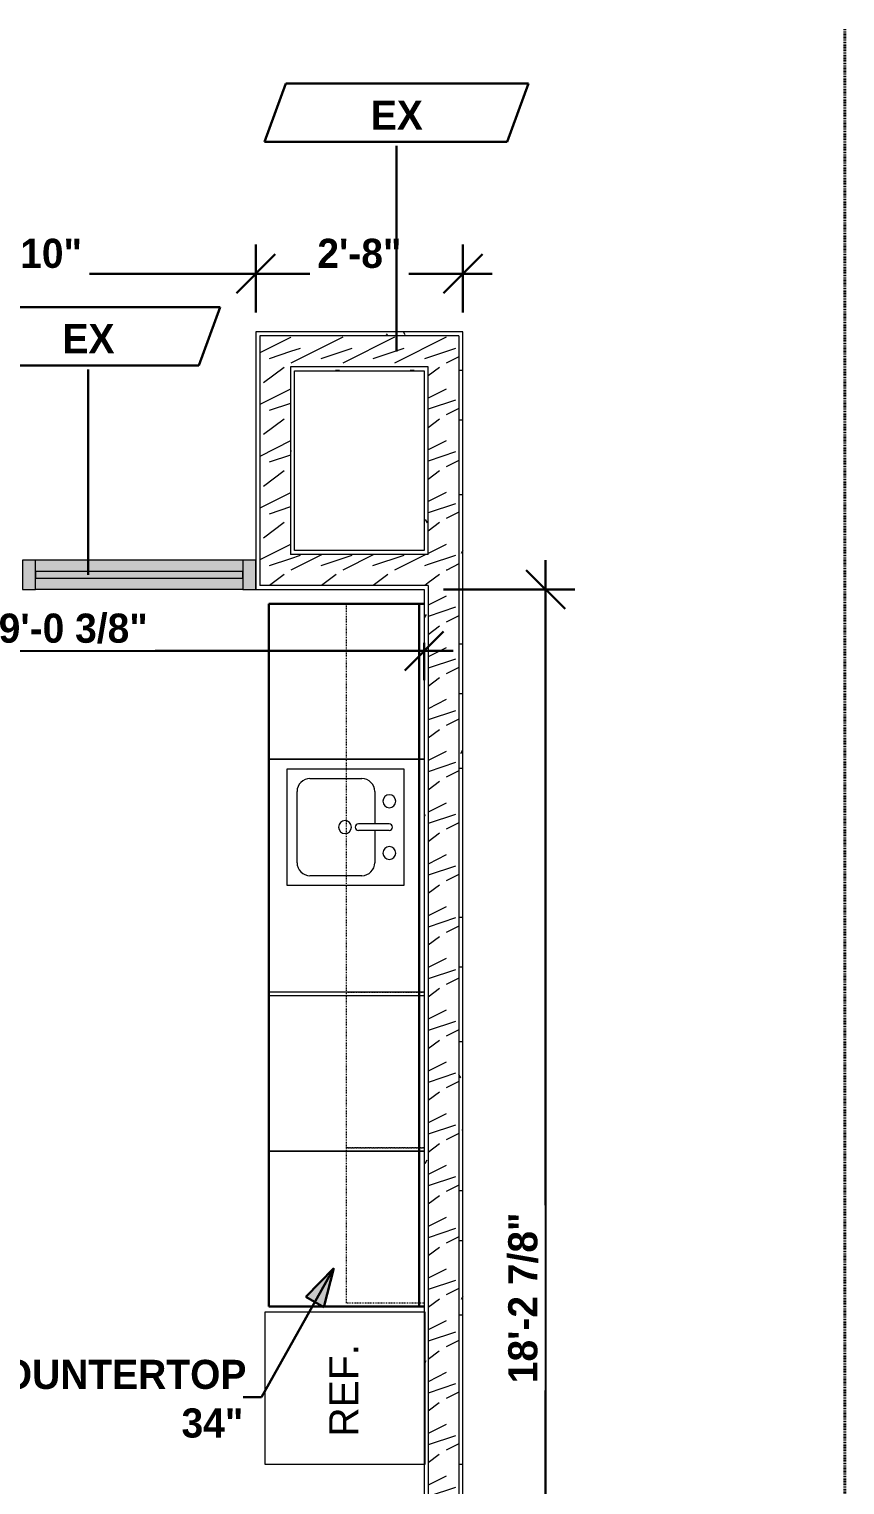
# Model space of a CAD drawing. Header units: inches. Extents: x -2767 to -1978, y 10471 to 10920.
# Drawn here: x -2151.6 to -2025.7, y 10695 to 10919.9 of the extents above; entities that cross this region are included whole.
import ezdxf

# ---------------------------------------------------------------- set-up
doc = ezdxf.new("R2010")
doc.units = ezdxf.units.IN
doc.header["$MEASUREMENT"] = 0
doc.linetypes.add('Aligning Line 1_8_', pattern=[0.25, 0.125, -0.125])
doc.linetypes.add('Dash', pattern=[0.25, 0.125, -0.125])
for name, color, linetype, lineweight in [('A-ANNO-DIMS-1', 211, 'Continuous', 30), ('A-ANNO-NOTE-1', 131, 'Continuous', 9), ('A-GLAZ-CURT-1', 52, 'Continuous', 9), ('A-GLAZ-CURT-2', 161, 'Continuous', 9), ('A-GLAZ-CWMG-1', 51, 'Continuous', 9), ('A-GLAZ-CWMG-2', 254, 'Continuous', 9), ('A-GLAZ-CWMG-3', 161, 'Continuous', 9), ('A-WALL', 113, 'Continuous', 9), ('A-WALL-IDEN', 211, 'Continuous', 30), ('A-WALL-IDEN-1', 211, 'Continuous', 9), ('A-WALL-PATT-1', 7, 'Continuous', 9), ('A-WALL-PATT-2', 253, 'Continuous', 9), ('G-ANNO-SYMB', 111, 'Aligning Line 1_8_', 40), ('G-ANNO-TEXT', 231, 'Continuous', 30), ('G-ANNO-TEXT-1', 231, 'Continuous', 9), ('I-WALL-2', 2, 'Continuous', 9), ('P-SANR-FIXT', 6, 'Continuous', 9), ('Q-CASE', 31, 'Continuous', 9), ('Q-CASE-1', 31, 'Continuous', 30), ('Q-CASE-2', 31, 'Dash', 9), ('Q-SPCQ', 91, 'Continuous', 9)]:
    doc.layers.add(name, color=color, linetype=linetype, lineweight=lineweight)
doc.styles.add('Arial', font='arial.ttf', dxfattribs={"height": 4.5})
doc.styles.add('Century Gothic_B', font='', dxfattribs={"height": 4.5})
doc.styles.get('Century Gothic_B').set_extended_font_data('Century Gothic', bold=True)
doc.dimstyles.new('OD__1_16__Tol__', dxfattribs={"dimscale": 12, "dimtxt": 4.698757, "dimasz": 0.5, "dimexe": 0.375, "dimexo": 0.25, "dimgap": 0.0625, "dimtad": 1, "dimdec": 4, "dimrnd": 0.0625, "dimzin": 3, "dimdsep": 46, "dimlunit": 4, "dimtxsty": 'Century Gothic_B', "dimblk1": 'OBLIQUE', "dimblk2": 'OBLIQUE', "dimsah": 1, "dimcen": 0.09, "dimdle": 0.375, "dimazin": 0, "dimtfac": 1, "dimtdec": 4, "dimtix": 1, "dimtmove": 0, "dimatfit": 3, "dimfxl": 1, "dimtvp": 1, "dimtfill": 1, "dimfrac": 2, "dimtolj": 1, "dimtzin": 0, "dimlwd": 30, "dimlwe": 30, "dimarcsym": 2})
pattern_1 = [(0, (0, 0), (15.36, 3.84), [0.634, -10.886, 0.634, -10.886, -61.44]), (0, (0, 0), (15.36, 3.84), [-23.04, 0.634, -22.406, 0.634, -10.886, -26.88]), (0, (0, 0), (15.36, 3.84), [-57.6, 0.634, -7.046, 0.634, -18.566]), (120, (5.76, 1.92), (-11.0055376, 11.3821502), [0.634, -10.886, 0.634, -10.886, -61.44]), (120, (5.76, 1.92), (-11.0055376, 11.3821502), [-23.04, 0.634, -22.406, 0.634, -10.886, -26.88]), (120, (5.76, 1.92), (-11.0055376, 11.3821502), [-57.6, 0.634, -7.046, 0.634, -18.566]), (240, (7.68, 9.6), (-4.3544624, -15.2221502), [0.634, -10.886, 0.634, -10.886, -61.44]), (240, (7.68, 9.6), (-4.3544624, -15.2221502), [-23.04, 0.634, -22.406, 0.634, -10.886, -26.88]), (240, (7.68, 9.6), (-4.3544624, -15.2221502), [-57.6, 0.634, -7.046, 0.634, -18.566])]
pattern_2 = [(216.87, (3.199, 7.997), (23.98977143, 15.99364286), [3.998, -35.986]), (206.565, (7.997, 5.598), (-7.9970807, -7.9966192), [8.941, -8.941]), (198.435, (7.997, 1.599), (-15.9938446, -7.99709826), [5.058, -20.23])]

# ---------------------------------------------------------------- blocks, each defined once
blk = doc.blocks.new('M_Counter Top - 600mm Depth-1654656-FLOOR PLAN - 1ST FLOOR')
at = {"layer": 'Q-CASE-1'}
for p, q in [((-47.26, 24), (61.25, 24)), ((-47.26, 0), (-47.26, 24)), ((61.25, 24), (61.25, 0)), ((-47.26, 0.75), (61.25, 0.75))]:
    blk.add_line(p, q, dxfattribs=at)
blk = doc.blocks.new('M_Vanity Cabinet-Double Door Sink Unit - 24W-1654566-FLOOR PLAN - 1ST FLOOR')
at = {"layer": 'Q-CASE'}
for p, q in [((-11.26, 24), (12.74, 24)), ((-11.26, 0), (-11.26, 24)), ((12.74, 24), (12.74, 0))]:
    blk.add_line(p, q, dxfattribs=at)
blk = doc.blocks.new('M_Vanity Cabinet-Double Door Sink Unit - 24W 3-1654824-FLOOR PLAN - 1ST FLOOR')
at = {"layer": 'Q-CASE'}
for p, q in [((-17.26, 24), (18.74, 24)), ((-17.26, 0), (-17.26, 24)), ((18.74, 24), (18.74, 0))]:
    blk.add_line(p, q, dxfattribs=at)
blk = doc.blocks.new('M_Upper Cabinet-Double Door-Wall - 24W X 30H-1656372-FLOOR PLAN - 1ST FLOOR')
at = {"layer": 'Q-CASE-2'}
for p, q in [((-10.83, 3), (-10.83, 15)), ((-10.83, 15), (13.17, 15)), ((13.17, 15), (13.17, 3)), ((13.17, 3), (-10.83, 3))]:
    blk.add_line(p, q, dxfattribs=at)
blk = doc.blocks.new('M_Upper Cabinet-Double Door-Wall - 30W X 30H 2-1656451-FLOOR PLAN - 1ST FLOOR')
at = {"layer": 'Q-CASE-2'}
for p, q in [((-16.83, 3), (-16.83, 15)), ((-16.83, 15), (19.17, 15)), ((19.17, 15), (19.17, 3)), ((19.17, 3), (-16.83, 3))]:
    blk.add_line(p, q, dxfattribs=at)
blk = doc.blocks.new('Sink Kitchen-Island - 18_ x 18_-1661155-FLOOR PLAN - 1ST FLOOR')
at = {"layer": 'P-SANR-FIXT'}
for p, q in [((-8.38, 8.91), (9.62, 8.91)), ((-8.38, -9.09), (-8.38, 8.91)), ((-4.88, 7.41), (6.12, 7.41)), ((9.62, 8.91), (9.62, -9.09)), ((-6.88, -2.59), (-6.88, 5.41)), ((8.12, 5.41), (8.12, -2.59)), ((0.12, -6.84), (0.12, -2.09)), ((1.12, -6.84), (1.12, -2.09)), ((0.12, -4.59), (-4.88, -4.59)), ((6.12, -4.59), (1.12, -4.59)), ((9.62, -9.09), (-8.38, -9.09))]:
    blk.add_line(p, q, dxfattribs=at)
for centre, radius, start, end in [((-4.88, 5.41), 2, 90, 180), ((6.12, 5.41), 2, 360, 90), ((0.62, 0), 1, 360, 180), ((0.62, 0), 1, 180, 0), ((0.62, -2.09), 0.5, 360, 180), ((-4.88, -2.59), 2, 180, 270), ((6.12, -2.59), 2, 270, 0), ((-3.38, -6.84), 1, 0, 180), ((4.62, -6.84), 1, 0, 180), ((-3.38, -6.84), 1, 180, 0), ((0.62, -6.84), 0.5, 180, 0), ((4.62, -6.84), 1, 180, 0)]:
    blk.add_arc(centre, radius, start, end, dxfattribs=at)
blk = doc.blocks.new('Refrigerator - 24_ x 25_ LH-1660987-FLOOR PLAN - 1ST FLOOR')
at = {"layer": 'Q-SPCQ'}
for p, q in [((11.75, 11.8), (-11.75, 11.8)), ((-11.75, 11.8), (-11.75, -12.95)), ((11.75, -12.95), (11.75, 11.8)), ((-11.75, -12.95), (11.75, -12.95))]:
    blk.add_line(p, q, dxfattribs=at)
blk = doc.blocks.new('Rectangular Mullion - 2_ x 4_5_ rectangular-1683854-FLOOR PLAN - 1ST FLOOR')
at = {"layer": 'A-GLAZ-CWMG-3'}
blk.add_hatch(color=256, dxfattribs=at).paths.add_polyline_path([(0, 2.25), (0, -2.25), (-2, -2.25), (-2, 2.25)], flags=0)
at = {"layer": 'A-GLAZ-CWMG-1'}
for p, q in [((-2, 2.25), (0, 2.25)), ((-2, -2.25), (-2, 2.25)), ((0, 2.25), (0, -2.25)), ((0, -2.25), (-2, -2.25))]:
    blk.add_line(p, q, dxfattribs=at)
blk = doc.blocks.new('System Panel - Glazed-1686765-FLOOR PLAN - 1ST FLOOR')
at = {"layer": 'A-GLAZ-CURT-2'}
blk.add_hatch(color=256, dxfattribs=at).paths.add_polyline_path([(-16, -0.5), (16, -0.5), (16, 0.5), (-16, 0.5)], flags=0)
at = {"layer": 'A-GLAZ-CURT-1'}
for p, q in [((16, 0.5), (-16, 0.5)), ((-16, 0.5), (-16, -0.5)), ((16, -0.5), (16, 0.5)), ((-16, -0.5), (16, -0.5))]:
    blk.add_line(p, q, dxfattribs=at)
blk = doc.blocks.new('Rectangular Mullion - 2_ x 4_5_ rectangular-1686763-FLOOR PLAN - 1ST FLOOR')
at = {"layer": 'A-GLAZ-CWMG-2'}
h = blk.add_hatch(color=256, dxfattribs=at)
h.paths.add_polyline_path([(-2184.63, 10833.35), (-2152.63, 10833.35), (-2152.63, 10835.1), (-2184.63, 10835.1)], flags=0)
h.paths.add_polyline_path([(-2152.63, 10836.1), (-2152.63, 10837.85), (-2184.63, 10837.85), (-2184.63, 10836.1), (-2159.28, 10836.1)], flags=0)
at = {"layer": 'A-GLAZ-CWMG-1'}
for p, q in [((-2152.63, 10837.85), (-2184.63, 10837.85)), ((-2152.63, 10833.35), (-2184.63, 10833.35))]:
    blk.add_line(p, q, dxfattribs=at)
blk = doc.blocks.new('Rectangular Mullion - 2_ x 4_5_ rectangular-1684019-FLOOR PLAN - 1ST FLOOR')
at = {"layer": 'A-GLAZ-CWMG-3'}
blk.add_hatch(color=256, dxfattribs=at).paths.add_polyline_path([(1, 2.25), (1, -2.25), (-1, -2.25), (-1, 2.25)], flags=0)
at = {"layer": 'A-GLAZ-CWMG-1'}
for p, q in [((-1, 2.25), (1, 2.25)), ((-1, -2.25), (-1, 2.25)), ((1, 2.25), (1, -2.25)), ((1, -2.25), (-1, -2.25))]:
    blk.add_line(p, q, dxfattribs=at)
blk = doc.blocks.new('_Oblique')
at = {"color": 0, "linetype": 'ByBlock', "lineweight": -2}
blk.add_line((-0.5, -0.5), (0.5, 0.5), dxfattribs=at)
blk = doc.blocks.new('DIMBLOCK4-FLOOR PLAN - 1ST FLOOR')
at = {"layer": 'A-ANNO-DIMS-1', "color": 0, "lineweight": 30, "transparency": 16777216}
for p, q in [((-2199.01, 10825.09), (-2199.01, 10819.35)), ((-2090.63, 10825.09), (-2090.63, 10819.35)), ((-2203.51, 10823.85), (-2086.13, 10823.85))]:
    blk.add_line(p, q, dxfattribs=at)
at = {"layer": 'Defpoints', "color": 0, "transparency": 16777216}
for p in [(-2199.01, 10828.09), (-2090.63, 10828.09), (-2090.63, 10823.85)]:
    blk.add_point(p, dxfattribs=at)
at = {"layer": 'A-ANNO-DIMS-1', "color": 0, "lineweight": 30, "transparency": 16777216, "xscale": 5.999999999999999, "yscale": 5.999999999999999, "zscale": 5.999999999999999, "rotation": 180}
blk.add_blockref('_Oblique', (-2199.01, 10823.85), dxfattribs=at)
at = {"layer": 'A-ANNO-DIMS-1', "color": 0, "lineweight": 30, "transparency": 16777216, "xscale": 5.999999999999999, "yscale": 5.999999999999999, "zscale": 5.999999999999999}
blk.add_blockref('_Oblique', (-2090.63, 10823.85), dxfattribs=at)
at = {"layer": 'A-ANNO-DIMS-1', "color": 0, "transparency": 16777216, "insert": (-2144.82, 10827.31), "char_height": 4.5, "attachment_point": 5, "style": 'Century Gothic_B', "bg_fill": 3, "box_fill_scale": 1.25, "bg_fill_color": 256, "bg_fill_true_color": 13158600, "bg_fill_transparency": 0}
blk.add_mtext('\\A1;9\'-0 3/8"', dxfattribs=at)
blk = doc.blocks.new('DIMBLOCK10-FLOOR PLAN - 1ST FLOOR')
at = {"layer": 'A-ANNO-DIMS-1', "color": 0, "lineweight": 30, "transparency": 16777216}
for p, q in [((-2071.87, 10837.85), (-2071.87, 10610)), ((-2087.63, 10833.35), (-2067.37, 10833.35)), ((-2084.63, 10614.5), (-2067.37, 10614.5))]:
    blk.add_line(p, q, dxfattribs=at)
at = {"layer": 'Defpoints', "color": 0, "transparency": 16777216}
for p in [(-2090.63, 10833.35), (-2087.63, 10614.5), (-2071.87, 10614.5)]:
    blk.add_point(p, dxfattribs=at)
at = {"layer": 'A-ANNO-DIMS-1', "color": 0, "lineweight": 30, "transparency": 16777216, "xscale": 5.999999999999999, "yscale": 5.999999999999999, "zscale": 5.999999999999999}
for p, rotation in [((-2071.87, 10833.35), 90), ((-2071.87, 10614.5), 270)]:
    blk.add_blockref('_Oblique', p, dxfattribs=dict(at, rotation=rotation))
at = {"layer": 'A-ANNO-DIMS-1', "color": 0, "transparency": 16777216, "insert": (-2075.33, 10723.93), "char_height": 4.5, "attachment_point": 5, "rotation": 90, "style": 'Century Gothic_B', "bg_fill": 3, "box_fill_scale": 1.25, "bg_fill_color": 256, "bg_fill_true_color": 13158600, "bg_fill_transparency": 0}
blk.add_mtext('\\A1;18\'-2 7/8"', dxfattribs=at)
blk = doc.blocks.new('DIMBLOCK34-FLOOR PLAN - 1ST FLOOR')
at = {"layer": 'A-ANNO-DIMS-1', "color": 0, "lineweight": 30, "transparency": 16777216}
for p, q in [((-2186.63, 10876.13), (-2186.63, 10886.62)), ((-2116.63, 10876.13), (-2116.63, 10886.62)), ((-2191.13, 10882.12), (-2112.13, 10882.12))]:
    blk.add_line(p, q, dxfattribs=at)
at = {"layer": 'Defpoints', "color": 0, "transparency": 16777216}
for p in [(-2116.63, 10882.12), (-2186.63, 10873.13), (-2116.63, 10873.13)]:
    blk.add_point(p, dxfattribs=at)
at = {"layer": 'A-ANNO-DIMS-1', "color": 0, "lineweight": 30, "transparency": 16777216, "xscale": 5.999999999999999, "yscale": 5.999999999999999, "zscale": 5.999999999999999, "rotation": 180}
blk.add_blockref('_Oblique', (-2186.63, 10882.12), dxfattribs=at)
at = {"layer": 'A-ANNO-DIMS-1', "color": 0, "lineweight": 30, "transparency": 16777216, "xscale": 5.999999999999999, "yscale": 5.999999999999999, "zscale": 5.999999999999999}
blk.add_blockref('_Oblique', (-2116.63, 10882.12), dxfattribs=at)
at = {"layer": 'A-ANNO-DIMS-1', "color": 0, "transparency": 16777216, "insert": (-2151.63, 10885.24), "char_height": 4.5, "attachment_point": 5, "style": 'Century Gothic_B', "bg_fill": 3, "box_fill_scale": 1.25, "bg_fill_color": 256, "bg_fill_true_color": 13158600, "bg_fill_transparency": 0}
blk.add_mtext('\\A1;5\'-10"', dxfattribs=at)
blk = doc.blocks.new('DIMBLOCK35-FLOOR PLAN - 1ST FLOOR')
at = {"layer": 'A-ANNO-DIMS-1', "color": 0, "lineweight": 30, "transparency": 16777216}
for p, q in [((-2116.63, 10876.13), (-2116.63, 10886.62)), ((-2084.63, 10876.13), (-2084.63, 10886.62)), ((-2121.13, 10882.12), (-2080.13, 10882.12))]:
    blk.add_line(p, q, dxfattribs=at)
at = {"layer": 'Defpoints', "color": 0, "transparency": 16777216}
for p in [(-2084.63, 10882.12), (-2116.63, 10873.13), (-2084.63, 10873.13)]:
    blk.add_point(p, dxfattribs=at)
at = {"layer": 'A-ANNO-DIMS-1', "color": 0, "lineweight": 30, "transparency": 16777216, "xscale": 5.999999999999999, "yscale": 5.999999999999999, "zscale": 5.999999999999999, "rotation": 180}
blk.add_blockref('_Oblique', (-2116.63, 10882.12), dxfattribs=at)
at = {"layer": 'A-ANNO-DIMS-1', "color": 0, "lineweight": 30, "transparency": 16777216, "xscale": 5.999999999999999, "yscale": 5.999999999999999, "zscale": 5.999999999999999}
blk.add_blockref('_Oblique', (-2084.63, 10882.12), dxfattribs=at)
at = {"layer": 'A-ANNO-DIMS-1', "color": 0, "transparency": 16777216, "insert": (-2100.63, 10885.24), "char_height": 4.5, "attachment_point": 5, "style": 'Century Gothic_B', "bg_fill": 3, "box_fill_scale": 1.25, "bg_fill_color": 256, "bg_fill_true_color": 13158600, "bg_fill_transparency": 0}
blk.add_mtext('\\A1;2\'-8"', dxfattribs=at)
blk = doc.blocks.new('Wall Tag - Arch Wall-633520-FLOOR PLAN - 1ST FLOOR')
at = {"layer": 'A-WALL-IDEN'}
for p, q in [((-0.3561, 0.0937), (-0.4244, -0.0937)), ((0.4244, 0.0937), (-0.3561, 0.0937)), ((0.3561, -0.0937), (0.4244, 0.0937)), ((-0.4244, -0.0937), (0.3561, -0.0937))]:
    blk.add_line(p, q, dxfattribs=at)

msp = doc.modelspace()

# ---------------------------------------------------------------- hatches: boundary and pattern name
at = {"layer": 'A-WALL-PATT-1'}
h = msp.add_hatch(dxfattribs=at)
h.set_pattern_fill('FP_1', color=256, style=0, pattern_type=2)
h.set_pattern_definition(pattern_1)
h.paths.add_polyline_path([(-2084.6326, 10872.50028), (-2084.6326, 10873.12528), (-2116.0076, 10873.12528), (-2116.0076, 10872.50028), (-2085.2576, 10872.50028)], flags=0)
h = msp.add_hatch(dxfattribs=at)
h.set_pattern_fill('FP_1', color=256, style=0, pattern_type=2)
h.set_pattern_definition(pattern_1)
h.paths.add_polyline_path([(-2084.6326, 10836.35408), (-2084.6326, 10872.50028), (-2085.2576, 10872.50028), (-2085.2576, 10836.35408)], flags=0)
h = msp.add_hatch(dxfattribs=at)
h.set_pattern_fill('FP_1', color=256, style=0, pattern_type=2)
h.set_pattern_definition(pattern_1)
h.paths.add_polyline_path([(-2111.2576, 10838.72908), (-2110.6326, 10838.72908), (-2110.6326, 10867.75028), (-2111.2576, 10867.75028), (-2111.2576, 10863.8199)], flags=0)
h = msp.add_hatch(dxfattribs=at)
h.set_pattern_fill('FP_1', color=256, style=0, pattern_type=2)
h.set_pattern_definition(pattern_1)
h.paths.add_polyline_path([(-2090.0076, 10867.12528), (-2090.0076, 10867.75028), (-2110.6326, 10867.75028), (-2110.6326, 10867.12528), (-2090.6326, 10867.12528)], flags=0)
h = msp.add_hatch(dxfattribs=at)
h.set_pattern_fill('FP_1', color=256, style=0, pattern_type=2)
h.set_pattern_definition(pattern_1)
h.paths.add_polyline_path([(-2090.0076, 10838.72908), (-2090.0076, 10867.12528), (-2090.6326, 10867.12528), (-2090.6326, 10838.72908)], flags=0)
h = msp.add_hatch(dxfattribs=at)
h.set_pattern_fill('FP_1', color=256, style=0, pattern_type=2)
h.set_pattern_definition(pattern_1)
h.paths.add_polyline_path([(-2084.6326, 10510.75028), (-2084.6326, 10836.35408), (-2085.2576, 10836.35408), (-2085.2576, 10510.75028)], flags=0)
h = msp.add_hatch(dxfattribs=at)
h.set_pattern_fill('FP_1', color=256, style=0, pattern_type=2)
h.set_pattern_definition(pattern_1)
h.paths.add_polyline_path([(-2090.0076, 10516.12528), (-2090.0076, 10612.75028), (-2090.6326, 10612.75028), (-2090.6326, 10516.12528)], flags=0)
h.paths.add_polyline_path([(-2090.0076, 10616.25028), (-2090.0076, 10833.97908), (-2090.6326, 10833.97908), (-2090.6326, 10721.72223), (-2090.49622, 10721.72223), (-2090.49622, 10698.22223), (-2090.6326, 10698.22223), (-2090.6326, 10616.25028)], flags=0)
h = msp.add_hatch(dxfattribs=at)
h.set_pattern_fill('FP_1', color=256, style=0, pattern_type=2)
h.set_pattern_definition(pattern_1)
h.paths.add_polyline_path([(-2090.49622, 10698.22223), (-2090.49622, 10721.72223), (-2090.6326, 10721.72223), (-2090.6326, 10698.22223)], flags=0)
at = {"layer": 'A-WALL-PATT-2'}
h = msp.add_hatch(dxfattribs=at)
h.set_pattern_fill('FP_2', color=256, style=0, pattern_type=2)
h.set_pattern_definition(pattern_2)
h.paths.add_polyline_path([(-2114.34401, 10833.97908), (-2111.2576, 10833.97908), (-2111.2576, 10872.50028), (-2116.0076, 10872.50028), (-2116.0076, 10833.97908)], flags=0)
h = msp.add_hatch(dxfattribs=at)
h.set_pattern_fill('FP_2', color=256, style=0, pattern_type=2)
h.set_pattern_definition(pattern_2)
h.paths.add_polyline_path([(-2090.0076, 10867.75028), (-2085.2576, 10867.75028), (-2085.2576, 10872.50028), (-2111.2576, 10872.50028), (-2111.2576, 10867.75028), (-2110.6326, 10867.75028)], flags=0)
h = msp.add_hatch(dxfattribs=at)
h.set_pattern_fill('FP_2', color=256, style=0, pattern_type=2)
h.set_pattern_definition(pattern_2)
h.paths.add_polyline_path([(-2085.2576, 10836.35408), (-2085.2576, 10867.75028), (-2090.0076, 10867.75028), (-2090.0076, 10836.35408)], flags=0)
h = msp.add_hatch(dxfattribs=at)
h.set_pattern_fill('FP_2', color=256, style=0, pattern_type=2)
h.set_pattern_definition(pattern_2)
h.paths.add_polyline_path([(-2090.0076, 10833.97908), (-2090.0076, 10838.72908), (-2111.2576, 10838.72908), (-2111.2576, 10833.97908), (-2090.6326, 10833.97908)], flags=0)
h = msp.add_hatch(dxfattribs=at)
h.set_pattern_fill('FP_2', color=256, style=0, pattern_type=2)
h.set_pattern_definition(pattern_2)
h.paths.add_polyline_path([(-2085.2576, 10515.50028), (-2085.2576, 10836.35408), (-2090.0076, 10836.35408), (-2090.0076, 10515.50028)], flags=0)
at = {"layer": 'G-ANNO-TEXT'}
msp.add_hatch(color=256, dxfattribs=at).paths.add_polyline_path([(-2104.58256, 10728.5299), (-2108.91587, 10724.07938), (-2106.11005, 10722.50898)], flags=0)

# ---------------------------------------------------------------- linework, layer by layer
at = {"layer": 'A-WALL'}
for p, q in [((-2116.0076, 10872.50028), (-2116.0076, 10833.97908)), ((-2085.2576, 10872.50028), (-2116.0076, 10872.50028)), ((-2085.2576, 10872.50028), (-2085.2576, 10510.75028)), ((-2111.2576, 10867.75028), (-2111.2576, 10838.72908)), ((-2090.0076, 10867.75028), (-2111.2576, 10867.75028)), ((-2090.0076, 10838.72908), (-2090.0076, 10867.75028)), ((-2090.0076, 10838.72908), (-2111.2576, 10838.72908)), ((-2090.0076, 10833.97908), (-2116.0076, 10833.97908)), ((-2090.0076, 10833.97908), (-2090.0076, 10515.50028))]:
    msp.add_line(p, q, dxfattribs=at)
at = {"layer": 'A-WALL-IDEN'}
msp.add_line((-2142.52177, 10835.60408), (-2142.52177, 10867.33935), dxfattribs=at)
at = {"layer": 'G-ANNO-SYMB'}
msp.add_line((-2025.65577, 10919.90197), (-2025.65577, 10471.24543), dxfattribs=at)
at = {"layer": 'G-ANNO-TEXT'}
for p, q in [((-2104.58256, 10728.5299), (-2115.7321, 10708.60907)), ((-2104.58256, 10728.5299), (-2108.91587, 10724.07938)), ((-2106.11005, 10722.50898), (-2104.58256, 10728.5299)), ((-2108.91587, 10724.07938), (-2106.11005, 10722.50898)), ((-2115.7321, 10708.60907), (-2118.59634, 10708.60907))]:
    msp.add_line(p, q, dxfattribs=at)
at = {"layer": 'I-WALL-2'}
for p, q in [((-2116.6326, 10873.12528), (-2116.6326, 10833.35408)), ((-2084.6326, 10873.12528), (-2116.6326, 10873.12528)), ((-2084.6326, 10510.12528), (-2084.6326, 10873.12528)), ((-2110.6326, 10839.35408), (-2110.6326, 10867.12528)), ((-2110.6326, 10867.12528), (-2090.6326, 10867.12528)), ((-2090.6326, 10867.12528), (-2090.6326, 10839.35408)), ((-2090.6326, 10839.35408), (-2110.6326, 10839.35408)), ((-2116.6326, 10833.35408), (-2090.6326, 10833.35408)), ((-2090.6326, 10833.35408), (-2090.6326, 10616.87528))]:
    msp.add_line(p, q, dxfattribs=at)

# ---------------------------------------------------------------- block references
at = {"layer": 'A-GLAZ-CURT-1'}
msp.add_blockref('System Panel - Glazed-1686765-FLOOR PLAN - 1ST FLOOR', (-2134.6326, 10835.60408), dxfattribs=at)
at = {"layer": 'A-GLAZ-CWMG-1', "extrusion": (0, 0, -1), "rotation": 180}
for name, p in [('Rectangular Mullion - 2_ x 4_5_ rectangular-1684019-FLOOR PLAN - 1ST FLOOR', (2151.6326, 10835.60408)), ('Rectangular Mullion - 2_ x 4_5_ rectangular-1683854-FLOOR PLAN - 1ST FLOOR', (2116.6326, 10835.60408))]:
    msp.add_blockref(name, p, dxfattribs=at)
at = {"layer": 'A-GLAZ-CWMG-1'}
msp.add_blockref('Rectangular Mullion - 2_ x 4_5_ rectangular-1686763-FLOOR PLAN - 1ST FLOOR', (34, 0), dxfattribs=at)
at = {"layer": 'A-WALL-IDEN', "xscale": 47.99999999999997, "yscale": 47.99999999999997, "zscale": 47.99999999999997}
msp.add_blockref('Wall Tag - Arch Wall-633520-FLOOR PLAN - 1ST FLOOR', (-2094.90669, 10906.98757), dxfattribs=at)
at = {"layer": 'P-SANR-FIXT', "rotation": 89.99999999999935}
msp.add_blockref('Sink Kitchen-Island - 18_ x 18_-1661155-FLOOR PLAN - 1ST FLOOR', (-2102.84994, 10796.02218), dxfattribs=at)
at = {"layer": 'Q-CASE'}
for name, p, rotation in [('M_Counter Top - 600mm Depth-1654656-FLOOR PLAN - 1ST FLOOR', (-2090.6326, 10769.87091), 90.00000000000053), ('M_Vanity Cabinet-Double Door Sink Unit - 24W-1654566-FLOOR PLAN - 1ST FLOOR', (-2090.6326, 10818.38758), 90.00000000000053), ('M_Upper Cabinet-Double Door-Wall - 24W X 30H-1656372-FLOOR PLAN - 1ST FLOOR', (-2087.6326, 10817.95319), 89.99999999999957), ('M_Vanity Cabinet-Double Door Sink Unit - 24W 3-1654824-FLOOR PLAN - 1ST FLOOR', (-2090.6326, 10788.38758), 90.00000000000053), ('M_Upper Cabinet-Double Door-Wall - 30W X 30H 2-1656451-FLOOR PLAN - 1ST FLOOR', (-2087.6326, 10787.95319), 89.99999999999957), ('M_Upper Cabinet-Double Door-Wall - 24W X 30H-1656372-FLOOR PLAN - 1ST FLOOR', (-2087.6326, 10757.95319), 89.99999999999957), ('M_Vanity Cabinet-Double Door Sink Unit - 24W-1654566-FLOOR PLAN - 1ST FLOOR', (-2090.6326, 10757.87091), 90.00000000000053), ('M_Vanity Cabinet-Double Door Sink Unit - 24W-1654566-FLOOR PLAN - 1ST FLOOR', (-2090.6326, 10733.87091), 90.00000000000053), ('M_Upper Cabinet-Double Door-Wall - 24W X 30H-1656372-FLOOR PLAN - 1ST FLOOR', (-2087.6326, 10733.95319), 89.99999999999957)]:
    msp.add_blockref(name, p, dxfattribs=dict(at, rotation=rotation))
at = {"layer": 'Q-SPCQ', "rotation": 269.999999999999}
msp.add_blockref('Refrigerator - 24_ x 25_ LH-1660987-FLOOR PLAN - 1ST FLOOR', (-2102.29342, 10709.97223), dxfattribs=at)

# ---------------------------------------------------------------- texts
at = {"layer": 'A-ANNO-NOTE-1', "insert": (-2105.29032, 10702.47863), "char_height": 4.5, "width": 17.574, "attachment_point": 1, "rotation": 90, "style": 'Arial'}
msp.add_mtext('REF.', dxfattribs=at)
at = {"layer": 'A-WALL-IDEN-1', "insert": (-2098.86128, 10908.85887), "char_height": 4.5, "width": 9.393, "attachment_point": 1, "style": 'Century Gothic_B'}
msp.add_mtext('EX', dxfattribs=at)
at = {"layer": 'G-ANNO-TEXT-1', "char_height": 4.5, "attachment_point": 1, "style": 'Century Gothic_B'}
for s, insert, width in [('MAX HEIGHT OF  COUNTERTOP', (-2211.34595, 10714.36143), 112.413), ('34"', (-2128.09595, 10706.86143), 11.514)]:
    msp.add_mtext(s, dxfattribs=dict(at, insert=insert, width=width))

# ---------------------------------------------------------------- next in the draw order: dimensions: what is measured, and where the dimension line sits
at = {"layer": 'A-ANNO-DIMS-1'}
for base, p1, p2, override, picture, middle in [((-2116.6326, 10882.12331), (-2186.6326, 10873.12528), (-2116.6326, 10873.12528), {"dimpost": '<>', "dimfxl": 70}, 'DIMBLOCK34-FLOOR PLAN - 1ST FLOOR', (-2151.6326, 10885.2365)), ((-2090.6326, 10823.84544), (-2199.0076, 10828.08808), (-2090.6326, 10828.08808), {"dimpost": '<>', "dimfxl": 108.375}, 'DIMBLOCK4-FLOOR PLAN - 1ST FLOOR', (-2144.8201, 10827.31043))]:
    dim = msp.add_linear_dim(base=base, p1=p1, p2=p2, dimstyle='OD__1_16__Tol__', override=override, dxfattribs=at)
    dim.commit()
    dim.dimension.update_dxf_attribs({"geometry": picture, "text_midpoint": middle})

# ---------------------------------------------------------------- next in the draw order: texts
at = {"layer": 'A-WALL-IDEN-1', "insert": (-2146.47636, 10874.33767), "char_height": 4.5, "width": 9.393, "attachment_point": 1, "style": 'Century Gothic_B'}
msp.add_mtext('EX', dxfattribs=at)

# ---------------------------------------------------------------- next in the draw order: dimensions: what is measured, and where the dimension line sits
at = {"layer": 'A-ANNO-DIMS-1'}
dim = msp.add_linear_dim(base=(-2084.6326, 10882.12331), p1=(-2116.6326, 10873.12528), p2=(-2084.6326, 10873.12528), dimstyle='OD__1_16__Tol__', override={"dimpost": '<>', "dimfxl": 32}, dxfattribs=at)
dim.commit()
dim.dimension.update_dxf_attribs({"geometry": 'DIMBLOCK35-FLOOR PLAN - 1ST FLOOR', "text_midpoint": (-2100.6326, 10885.2365)})
dim = msp.add_linear_dim(base=(-2071.86599, 10614.50028), p1=(-2090.6326, 10833.35408), p2=(-2087.6326, 10614.50028), angle=90, dimstyle='OD__1_16__Tol__', override={"dimpost": '<>', "dimfxl": 218.87436}, dxfattribs=at)
dim.commit()
dim.dimension.update_dxf_attribs({"geometry": 'DIMBLOCK10-FLOOR PLAN - 1ST FLOOR', "text_midpoint": (-2075.33098, 10723.92718)})

# ---------------------------------------------------------------- next in the draw order: linework, layer by layer
at = {"layer": 'A-WALL-IDEN'}
msp.add_line((-2094.90669, 10870.12528), (-2094.90669, 10901.86055), dxfattribs=at)

# ---------------------------------------------------------------- next in the draw order: block references
at = {"layer": 'A-WALL-IDEN', "xscale": 47.99999999999997, "yscale": 47.99999999999997, "zscale": 47.99999999999997}
msp.add_blockref('Wall Tag - Arch Wall-633520-FLOOR PLAN - 1ST FLOOR', (-2142.52177, 10872.46637), dxfattribs=at)

doc.saveas('drawing.dxf')
